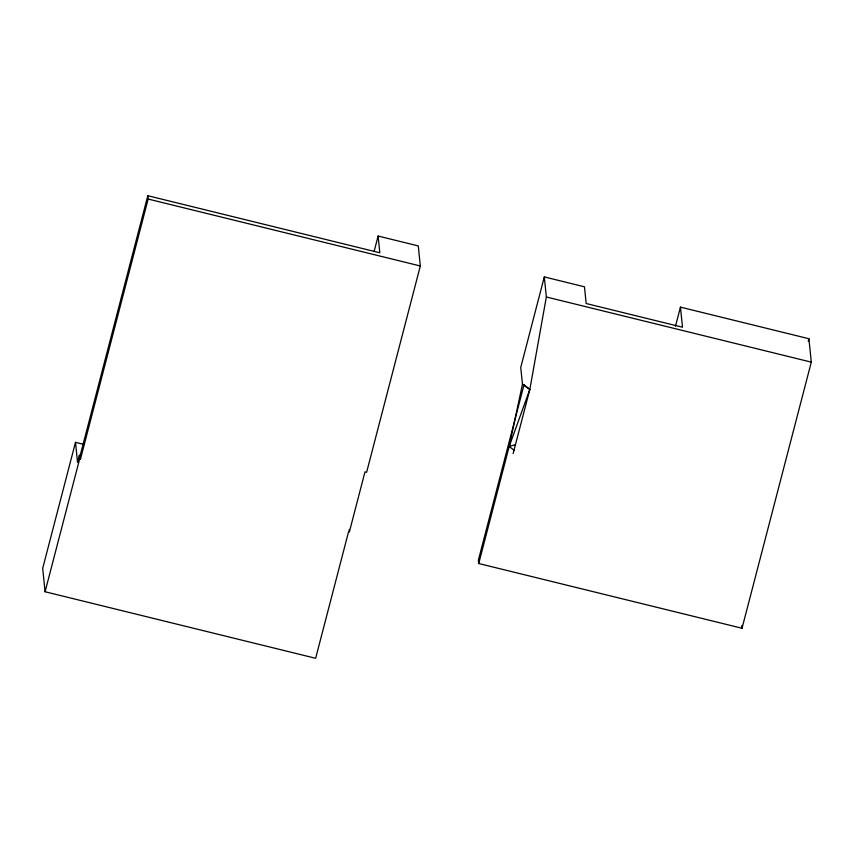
<?xml version="1.0" encoding="UTF-8"?>
<svg xmlns="http://www.w3.org/2000/svg" width="854" height="854" viewBox="0 0 854 854"><rect width="100%" height="100%" fill="white"/><g stroke="black" fill="none" stroke-linecap="round" stroke-linejoin="round"><path stroke-width="1.28" d="M513.126 453.623L529.822 389.477L546.346 296.989L544.308 276.92L584.467 286.795L586.164 303.512L682.495 327.21L680.457 307.13L808.919 338.728L811.3 362.139L742.03 628.266L478.72 563.512L478.379 560.16L524.025 384.78L522.467 384.204L520.737 367.466L544.308 276.92M514.012 450.207L509.187 446.439L522.467 384.204L529.822 389.477L509.187 446.439L478.72 563.512M84.375 444.539L75.494 442.351L42.7 568.337L45.081 591.747L315.638 658.285L348.635 531.519L349.414 531.711L364.989 471.867L366.622 472.273L420.317 265.989L418.279 245.92L378.119 236.046L374.095 251.524M79.379 455.331L79.721 458.673L80.522 458.876L80.18 455.524L79.379 455.331L77.533 462.42L75.494 442.351M80.18 455.524L147.806 195.715L379.816 252.773L378.119 236.046M45.081 591.747L79.721 458.673M80.522 458.876L148.148 199.057L147.806 195.715M675.503 326.185L680.457 307.13M808.258 341.269L808.919 338.728M509.187 446.439L515.453 444.688M148.148 199.057L420.317 265.989M546.346 296.989L811.3 362.139M524.025 384.78L529.822 389.477M741.763 625.662L742.03 628.266M349.179 529.48L349.414 531.711"/></g></svg>
